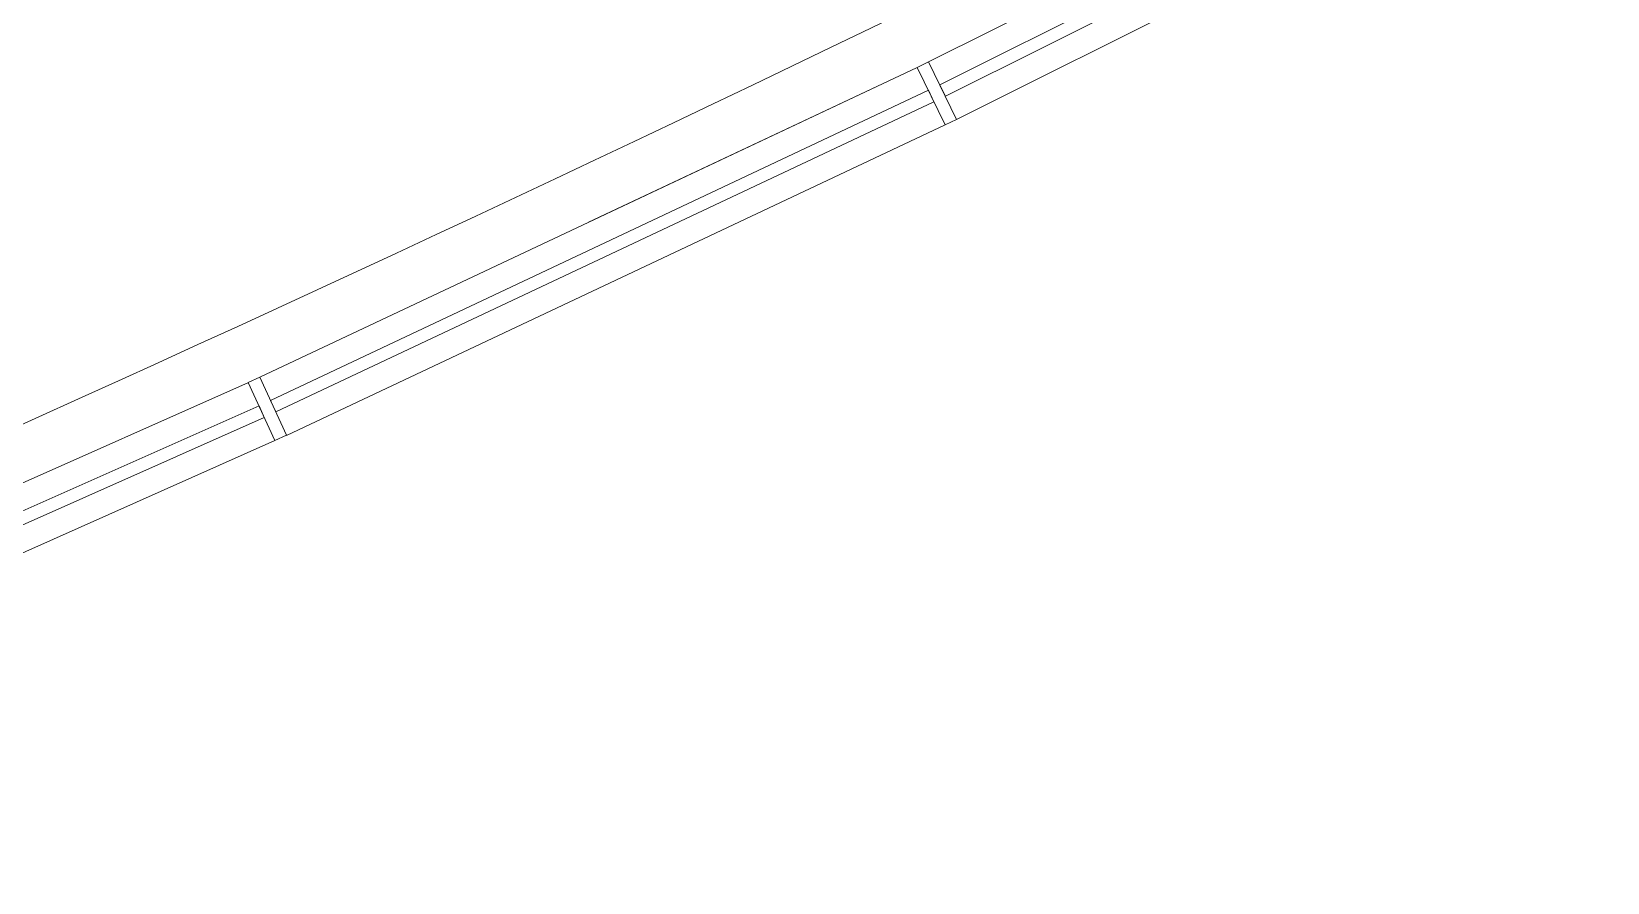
# Model space of a CAD drawing. Header units: inches. Extents: x 46946 to 48441, y 40324 to 42003.
# Drawn here: x 48301.9 to 48425.3, y 40491.1 to 40557.7 of the extents above; entities that cross this region are included whole.
import ezdxf

# ---------------------------------------------------------------- set-up
doc = ezdxf.new("R2010")
doc.units = ezdxf.units.IN
doc.header["$MEASUREMENT"] = 0
for name, color, linetype, lineweight in [('8_ TYPICAL FLOOR PLAN__6th _ 10th__dwg _3_', 8, 'Continuous', 9), ('A-GLAZ-CURT', 52, 'Continuous', 9), ('A-GLAZ-CWMG', 51, 'Continuous', 9), ('THIN', 7, 'Continuous', 9)]:
    doc.layers.add(name, color=color, linetype=linetype, lineweight=lineweight)

# ---------------------------------------------------------------- blocks, each defined once
blk = doc.blocks.new('8_ TYPICAL FLOOR PLAN__6th _ 10th__dwg _3_-696755-Level 06 - Furniture')
at = {"layer": 'THIN'}
blk.add_arc((15199.03, -29838.69), 2598.43, 292.20424, 297.03569, dxfattribs=at)
blk = doc.blocks.new('System Panel - Glazed-982851-Level 06 - Furniture')
at = {"layer": 'A-GLAZ-CURT', "lineweight": 13}
for p, q in [((28.47, 0.5), (-28.47, 0.5)), ((-28.47, 0.5), (-28.47, -0.5)), ((28.47, -0.5), (28.47, 0.5)), ((-28.47, -0.5), (28.47, -0.5))]:
    blk.add_line(p, q, dxfattribs=at)
blk = doc.blocks.new('System Panel - Glazed-982852-Level 06 - Furniture')
at = {"layer": 'A-GLAZ-CURT', "lineweight": 13}
for p, q in [((28.47, 0.5), (-28.47, 0.5)), ((-28.47, 0.5), (-28.47, -0.5)), ((28.47, -0.5), (28.47, 0.5)), ((-28.47, -0.5), (28.47, -0.5))]:
    blk.add_line(p, q, dxfattribs=at)
blk = doc.blocks.new('Rectangular Mullion - Rectangular Mullion-982875-Level 06 - Furniture')
at = {"layer": 'A-GLAZ-CWMG', "lineweight": 20}
for p, q in [((-0.5, 2.5), (0.5, 2.5)), ((-0.5, -2.5), (-0.5, 2.5)), ((0.5, 2.5), (0.5, -2.5)), ((0.5, -2.5), (-0.5, -2.5))]:
    blk.add_line(p, q, dxfattribs=at)
blk = doc.blocks.new('Rectangular Mullion - Rectangular Mullion-V49-Level 06 - Furniture')
at = {"layer": 'A-GLAZ-CWMG'}
for p, q in [((48318.9, 40530.25), (48266.92, 40507.15)), ((48318.9, 40530.25), (48292.92, 40518.7)), ((48320.98, 40525.7), (48268.9, 40502.55))]:
    blk.add_line(p, q, dxfattribs=at)
blk = doc.blocks.new('Rectangular Mullion - Rectangular Mullion-V50-Level 06 - Furniture')
at = {"layer": 'A-GLAZ-CWMG'}
for p, q in [((48371.25, 40554.91), (48319.81, 40530.66)), ((48371.25, 40554.91), (48345.54, 40542.79)), ((48373.44, 40550.41), (48321.89, 40526.11))]:
    blk.add_line(p, q, dxfattribs=at)
blk = doc.blocks.new('Rectangular Mullion - Rectangular Mullion-982846-Level 06 - Furniture')
at = {"layer": 'A-GLAZ-CWMG'}
for p, q in [((48423.07, 40580.75), (48372.15, 40555.35)), ((48425.3, 40576.28), (48374.34, 40550.84))]:
    blk.add_line(p, q, dxfattribs=at)

msp = doc.modelspace()

# ---------------------------------------------------------------- block references
at = {"layer": '8_ TYPICAL FLOOR PLAN__6th _ 10th__dwg _3_', "color": 7}
msp.add_blockref('8_ TYPICAL FLOOR PLAN__6th _ 10th__dwg _3_-696755-Level 06 - Furniture', (32036.54, 72735.54), dxfattribs=at)
at = {"layer": 'A-GLAZ-CURT'}
for name, p, rotation in [('System Panel - Glazed-982852-Level 06 - Furniture', (48398.72, 40565.81), 26.51856806538951), ('System Panel - Glazed-982851-Level 06 - Furniture', (48346.6, 40540.53), 25.2356179324111), ('System Panel - Glazed-982851-Level 06 - Furniture', (48293.92, 40516.41), 23.95818072207563)]:
    msp.add_blockref(name, p, dxfattribs=dict(at, rotation=rotation))
at = {"layer": 'A-GLAZ-CWMG'}
for name in ['Rectangular Mullion - Rectangular Mullion-982846-Level 06 - Furniture', 'Rectangular Mullion - Rectangular Mullion-V50-Level 06 - Furniture', 'Rectangular Mullion - Rectangular Mullion-V49-Level 06 - Furniture']:
    msp.add_blockref(name, (0, 0), dxfattribs=at)
at = {"layer": 'A-GLAZ-CWMG', "extrusion": (0, 0, -1)}
for p, rotation in [((-48372.8, 40552.87), 154.1256634624197), ((-48320.39, 40528.18), 155.4031006727571)]:
    msp.add_blockref('Rectangular Mullion - Rectangular Mullion-982875-Level 06 - Furniture', p, dxfattribs=dict(at, rotation=rotation))

doc.saveas('drawing.dxf')
